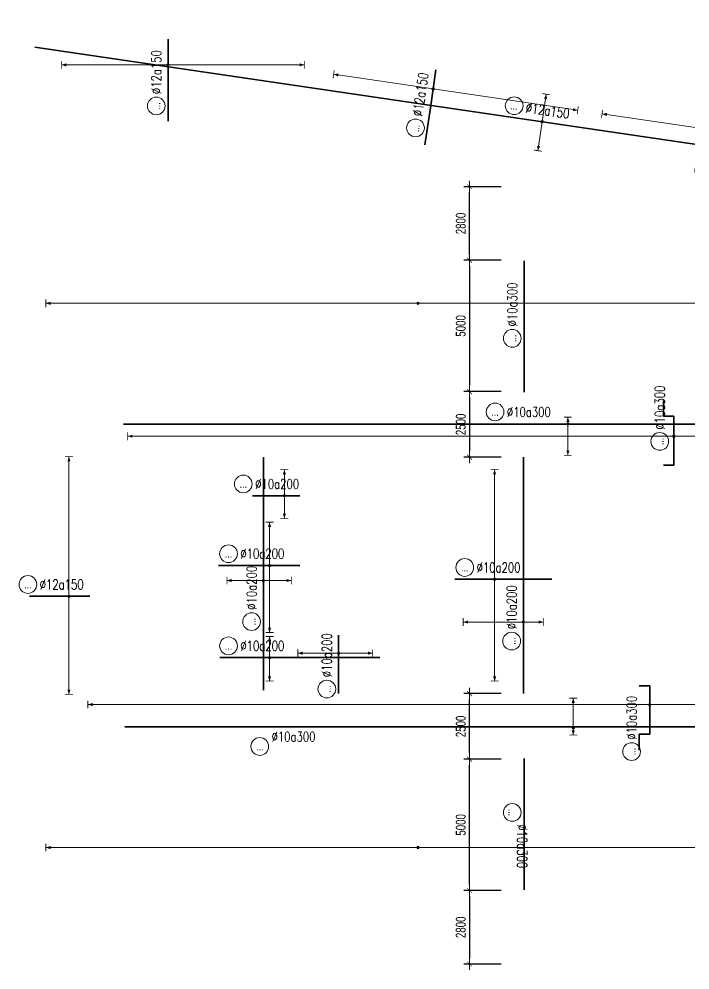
# Model space of a CAD drawing. Header units: millimetres. Extents: x 139404 to 589785, y -24714 to 48110.
# Drawn here: x 139404 to 164964, y 8675 to 44886 of the extents above; entities that cross this region are included whole.
import ezdxf
from ezdxf.enums import TextEntityAlignment as Align

# ---------------------------------------------------------------- set-up
doc = ezdxf.new("R2010")
doc.units = ezdxf.units.MM
doc.layers.get('0').update_dxf_attribs({"lineweight": 20})
doc.layers.get('Defpoints').update_dxf_attribs({"color": 151, "lineweight": 9})
for name, color, linetype, lineweight in [('NDC_S_DIM', 1, 'Continuous', 15), ('NDC_S_REBAR', 4, 'Continuous', 35), ('NDC_S_VN TEXT', 7, 'Continuous', 20)]:
    doc.layers.add(name, color=color, linetype=linetype, lineweight=lineweight)
doc.styles.add('ARIAL', font='arial.ttf', dxfattribs={"width": 0.8})
doc.styles.add('NDC_DIM', font='', dxfattribs={"width": 0.75})
doc.styles.add('NDC_EN TXT', font='romans.shx', dxfattribs={"width": 0.8})
doc.styles.get('NDC_DIM').set_extended_font_data('Dotum')
doc.dimstyles.new('NDC_dim_150', dxfattribs={"dimscale": 150, "dimtxt": 2.5, "dimasz": 1.5, "dimexe": 1.5, "dimexo": 2.5, "dimgap": 1, "dimtad": 1, "dimdec": 0, "dimzin": 0, "dimdsep": 46, "dimtxsty": 'NDC_DIM', "dimblk": 'DIMMARK', "dimcen": 0.09, "dimdle": 1.2, "dimclrd": 1, "dimclre": 1, "dimclrt": 3, "dimadec": 0, "dimazin": 0, "dimtfac": 1, "dimtdec": 0, "dimtix": 1, "dimtofl": 0, "dimtmove": 0, "dimatfit": 3, "dimfxl": 8, "dimfxlon": 1, "dimtolj": 1, "dimtzin": 0, "dimarcsym": 0})

# ---------------------------------------------------------------- blocks, each defined once
blk = doc.blocks.new('*U35')
h = blk.add_hatch(color=6)
edge = h.paths.add_edge_path()
edge.add_arc((4.81, 0), 0.3, 0, 360)
at = {"layer": 'NDC_S_DIM', "color": 8}
for q in [(4.81, 35.47), (4.81, -24.86)]:
    blk.add_line((4.81, 0), q, dxfattribs=at)
for points in [[(3.81, 35.47, 0.2, 0.2, 0), (5.81, 35.47, 0, 0, 0)], [(3.81, -24.86, 0.2, 0.2, 0), (5.81, -24.86, 0, 0, 0)]]:
    blk.add_lwpolyline(points, format="xyseb", dxfattribs=at)
at = {"layer": 'NDC_S_DIM'}
blk.add_circle((-5.62, 3), 2.25, dxfattribs=at)
at = {"layer": 'NDC_S_DIM', "color": 6}
blk.add_circle((4.81, 0), 0.3, dxfattribs=at)
at = {"layer": 'NDC_S_DIM', "color": 8}
for points in [[(4.41, 34.27), (4.81, 35.47), (5.21, 34.27)], [(4.41, -23.66), (4.81, -24.86), (5.21, -23.66)]]:
    blk.add_solid(points, dxfattribs=at)
at = {"layer": 'NDC_S_REBAR'}
for p, q in [((0, 0), (-5.23, 0)), ((-5.23, 0), (-5.23, 0)), ((0, 0), (10.1, 0)), ((10.1, 0), (10.1, 0)), ((10.1, 0), (10.1, 0)), ((-5.23, 0), (-5.23, 0))]:
    blk.add_line(p, q, dxfattribs=at)
at = {"layer": 'NDC_S_VN TEXT', "style": 'ARIAL', "width": 0.8}
blk.add_attdef('KHT', text='', height=2, dxfattribs=at).set_placement((-5.62, 3), align=Align.MIDDLE_CENTER)
at = {"layer": 'NDC_S_VN TEXT', "color": 3, "style": 'NDC_EN TXT', "width": 0.75}
blk.add_attdef('DKT', (-2.62, 1.75), '', height=2.5, dxfattribs=at)
blk = doc.blocks.new('*U27')
h = blk.add_hatch(color=6)
edge = h.paths.add_edge_path()
edge.add_arc((4.81, 0), 0.3, 0, 360)
at = {"layer": 'NDC_S_DIM', "color": 8}
for q in [(4.81, 27.06), (4.81, -34.6)]:
    blk.add_line((4.81, 0), q, dxfattribs=at)
for points in [[(3.81, 27.06, 0.2, 0.2, 0), (5.81, 27.06, 0, 0, 0)], [(3.81, -34.6, 0.2, 0.2, 0), (5.81, -34.6, 0, 0, 0)]]:
    blk.add_lwpolyline(points, format="xyseb", dxfattribs=at)
at = {"layer": 'NDC_S_DIM'}
blk.add_circle((-5.62, 3), 2.25, dxfattribs=at)
at = {"layer": 'NDC_S_DIM', "color": 6}
blk.add_circle((4.81, 0), 0.3, dxfattribs=at)
at = {"layer": 'NDC_S_DIM', "color": 8}
for points in [[(4.41, 25.86), (4.81, 27.06), (5.21, 25.86)], [(4.41, -33.4), (4.81, -34.6), (5.21, -33.4)]]:
    blk.add_solid(points, dxfattribs=at)
at = {"layer": 'NDC_S_REBAR'}
for p, q in [((0, 0), (-9.49, 0)), ((-9.49, 0), (-9.49, 0)), ((0, 0), (11.34, 0)), ((11.34, 0), (11.34, 0)), ((11.34, 0), (11.34, 0)), ((-9.49, 0), (-9.49, 0))]:
    blk.add_line(p, q, dxfattribs=at)
at = {"layer": 'NDC_S_VN TEXT', "style": 'ARIAL', "width": 0.8}
blk.add_attdef('KHT', text='', height=2, dxfattribs=at).set_placement((-5.62, 3), align=Align.MIDDLE_CENTER)
at = {"layer": 'NDC_S_VN TEXT', "color": 3, "style": 'NDC_EN TXT', "width": 0.75}
blk.add_attdef('DKT', (-2.62, 1.75), '', height=2.5, dxfattribs=at)
blk = doc.blocks.new('*U26')
h = blk.add_hatch(color=6)
edge = h.paths.add_edge_path()
edge.add_arc((4.81, 0), 0.3, 0, 360)
at = {"layer": 'NDC_S_DIM', "color": 8}
for q in [(4.81, 25.55), (4.81, -37.11)]:
    blk.add_line((4.81, 0), q, dxfattribs=at)
for points in [[(3.81, 25.55, 0.2, 0.2, 0), (5.81, 25.55, 0, 0, 0)], [(3.81, -37.11, 0.2, 0.2, 0), (5.81, -37.11, 0, 0, 0)]]:
    blk.add_lwpolyline(points, format="xyseb", dxfattribs=at)
at = {"layer": 'NDC_S_DIM'}
blk.add_circle((-5.62, 3), 2.25, dxfattribs=at)
at = {"layer": 'NDC_S_DIM', "color": 6}
blk.add_circle((4.81, 0), 0.3, dxfattribs=at)
at = {"layer": 'NDC_S_DIM', "color": 8}
for points in [[(4.41, 24.35), (4.81, 25.55), (5.21, 24.35)], [(4.41, -35.91), (4.81, -37.11), (5.21, -35.91)]]:
    blk.add_solid(points, dxfattribs=at)
at = {"layer": 'NDC_S_REBAR'}
for p, q in [((0, 0), (-9.49, 0)), ((-9.49, 0), (-9.49, 0)), ((0, 0), (9.72, 0)), ((9.72, 0), (9.72, 0)), ((9.72, 0), (9.72, 0)), ((-9.49, 0), (-9.49, 0))]:
    blk.add_line(p, q, dxfattribs=at)
at = {"layer": 'NDC_S_VN TEXT', "style": 'ARIAL', "width": 0.8}
blk.add_attdef('KHT', text='', height=2, dxfattribs=at).set_placement((-5.62, 3), align=Align.MIDDLE_CENTER)
at = {"layer": 'NDC_S_VN TEXT', "color": 3, "style": 'NDC_EN TXT', "width": 0.75}
blk.add_attdef('DKT', (-2.62, 1.75), '', height=2.5, dxfattribs=at)
blk = doc.blocks.new('*U25')
h = blk.add_hatch(color=6)
edge = h.paths.add_edge_path()
edge.add_arc((4.81, 0), 0.3, 0, 360)
at = {"layer": 'NDC_S_DIM', "color": 8}
for q in [(4.81, 30.64), (4.81, -86.1)]:
    blk.add_line((4.81, 0), q, dxfattribs=at)
for points in [[(3.81, 30.64, 0.2, 0.2, 0), (5.81, 30.64, 0, 0, 0)], [(3.81, -86.1, 0.2, 0.2, 0), (5.81, -86.1, 0, 0, 0)]]:
    blk.add_lwpolyline(points, format="xyseb", dxfattribs=at)
at = {"layer": 'NDC_S_DIM'}
blk.add_circle((-5.62, 3), 2.25, dxfattribs=at)
at = {"layer": 'NDC_S_DIM', "color": 6}
blk.add_circle((4.81, 0), 0.3, dxfattribs=at)
at = {"layer": 'NDC_S_DIM', "color": 8}
for points in [[(4.41, 29.44), (4.81, 30.64), (5.21, 29.44)], [(4.41, -84.9), (4.81, -86.1), (5.21, -84.9)]]:
    blk.add_solid(points, dxfattribs=at)
at = {"layer": 'NDC_S_REBAR'}
for p, q in [((0, 0), (-9.49, 0)), ((-9.49, 0), (-9.49, 0)), ((0, 0), (9.72, 0)), ((9.72, 0), (9.72, 0)), ((9.72, 0), (9.72, 0)), ((-9.49, 0), (-9.49, 0))]:
    blk.add_line(p, q, dxfattribs=at)
at = {"layer": 'NDC_S_VN TEXT', "style": 'ARIAL', "width": 0.8}
blk.add_attdef('KHT', text='', height=2, dxfattribs=at).set_placement((-5.62, 3), align=Align.MIDDLE_CENTER)
at = {"layer": 'NDC_S_VN TEXT', "color": 3, "style": 'NDC_EN TXT', "width": 0.75}
blk.add_attdef('DKT', (-2.62, 1.75), '', height=2.5, dxfattribs=at)
blk = doc.blocks.new('*U24')
h = blk.add_hatch(color=6)
edge = h.paths.add_edge_path()
edge.add_arc((-75.12, 0), 0.3, 0, 360)
at = {"layer": 'NDC_S_DIM', "color": 8}
for q in [(-75.12, 7.08), (-75.12, -7.42)]:
    blk.add_line((-75.12, 0), q, dxfattribs=at)
for points in [[(-76.12, 7.08, 0.2, 0.2, 0), (-74.12, 7.08, 0, 0, 0)], [(-76.12, -7.42, 0.2, 0.2, 0), (-74.12, -7.42, 0, 0, 0)]]:
    blk.add_lwpolyline(points, format="xyseb", dxfattribs=at)
at = {"layer": 'NDC_S_DIM'}
blk.add_circle((-82.75, 3), 2.25, dxfattribs=at)
at = {"layer": 'NDC_S_DIM', "color": 6}
blk.add_circle((-75.12, 0), 0.3, dxfattribs=at)
at = {"layer": 'NDC_S_DIM', "color": 8}
for points in [[(-75.52, 5.88), (-75.12, 7.08), (-74.72, 5.88)], [(-75.52, -6.22), (-75.12, -7.42), (-74.72, -6.22)]]:
    blk.add_solid(points, dxfattribs=at)
at = {"layer": 'NDC_S_REBAR'}
for p, q in [((0, 0), (-205.34, 0)), ((-205.34, 0), (-205.34, 0)), ((0, 0), (57.41, 0)), ((57.41, 0), (57.41, 0)), ((57.41, 0), (57.41, 0)), ((-205.34, 0), (-205.34, 0))]:
    blk.add_line(p, q, dxfattribs=at)
at = {"layer": 'NDC_S_VN TEXT', "style": 'ARIAL', "width": 0.8}
blk.add_attdef('KHT', text='', height=2, dxfattribs=at).set_placement((-82.75, 3), align=Align.MIDDLE_CENTER)
at = {"layer": 'NDC_S_VN TEXT', "color": 3, "style": 'NDC_EN TXT', "width": 0.75}
blk.add_attdef('DKT', (-79.75, 1.75), '', height=2.5, dxfattribs=at)
blk = doc.blocks.new('*U941')
h = blk.add_hatch(color=6)
edge = h.paths.add_edge_path()
edge.add_arc((3.26, 0), 0.3, 0, 360)
at = {"layer": 'NDC_S_DIM', "color": 8}
for q in [(3.26, 142.72), (3.26, -112.28)]:
    blk.add_line((3.26, 0), q, dxfattribs=at)
for points in [[(2.26, 142.72, 0.2, 0.2, 0), (4.26, 142.72, 0, 0, 0)], [(2.26, -112.28, 0.2, 0.2, 0), (4.26, -112.28, 0, 0, 0)]]:
    blk.add_lwpolyline(points, format="xyseb", dxfattribs=at)
at = {"layer": 'NDC_S_DIM'}
blk.add_circle((-8.68, 4.62), 2.25, dxfattribs=at)
at = {"layer": 'NDC_S_DIM', "color": 6}
blk.add_circle((3.26, 0), 0.3, dxfattribs=at)
at = {"layer": 'NDC_S_DIM', "color": 8}
for points in [[(2.86, 141.52), (3.26, 142.72), (3.66, 141.52)], [(2.86, -111.08), (3.26, -112.28), (3.66, -111.08)]]:
    blk.add_solid(points, dxfattribs=at)
at = {"layer": 'NDC_S_REBAR'}
for p, q in [((-4.29, 2.67), (-8.29, 2.67)), ((-4.29, 0), (-4.29, 2.67)), ((8.05, 0), (8.05, 2.67)), ((8.05, 2.67), (8.05, 2.67)), ((0, 0), (-4.29, 0)), ((0, 0), (8.05, 0))]:
    blk.add_line(p, q, dxfattribs=at)
at = {"layer": 'NDC_S_VN TEXT', "style": 'ARIAL', "width": 0.8}
blk.add_attdef('KHT', text='', height=2, dxfattribs=at).set_placement((-8.68, 4.62), align=Align.MIDDLE_CENTER)
at = {"layer": 'NDC_S_VN TEXT', "color": 3, "style": 'NDC_EN TXT', "width": 0.75}
blk.add_attdef('DKT', (-5.68, 3.37), '', height=2.5, dxfattribs=at)
blk = doc.blocks.new('*U942')
h = blk.add_hatch(color=6)
edge = h.paths.add_edge_path()
edge.add_arc((4.81, 0), 0.3, 0, 360)
at = {"layer": 'NDC_S_DIM', "color": 8}
for q in [(4.81, 138.7), (4.81, -106.17)]:
    blk.add_line((4.81, 0), q, dxfattribs=at)
for points in [[(3.81, 138.7, 0.2, 0.2, 0), (5.81, 138.7, 0, 0, 0)], [(3.81, -106.17, 0.2, 0.2, 0), (5.81, -106.17, 0, 0, 0)]]:
    blk.add_lwpolyline(points, format="xyseb", dxfattribs=at)
at = {"layer": 'NDC_S_DIM'}
blk.add_circle((3.49, 3.58), 2.25, dxfattribs=at)
at = {"layer": 'NDC_S_DIM', "color": 6}
blk.add_circle((4.81, 0), 0.3, dxfattribs=at)
at = {"layer": 'NDC_S_DIM', "color": 8}
for points in [[(4.41, 137.5), (4.81, 138.7), (5.21, 137.5)], [(4.41, -104.97), (4.81, -106.17), (5.21, -104.97)]]:
    blk.add_solid(points, dxfattribs=at)
at = {"layer": 'NDC_S_REBAR'}
for p, q in [((-2.52, 0), (-2.52, 2.67)), ((-2.52, 2.67), (-2.52, 2.67)), ((9.88, 0), (9.88, 2.67)), ((9.88, 2.67), (13.88, 2.67)), ((0, 0), (-2.52, 0)), ((0, 0), (9.88, 0))]:
    blk.add_line(p, q, dxfattribs=at)
at = {"layer": 'NDC_S_VN TEXT', "style": 'ARIAL', "width": 0.8}
blk.add_attdef('KHT', text='', height=2, dxfattribs=at).set_placement((3.49, 3.58), align=Align.MIDDLE_CENTER)
at = {"layer": 'NDC_S_VN TEXT', "color": 3, "style": 'NDC_EN TXT', "width": 0.75}
blk.add_attdef('DKT', (6.49, 2.33), '', height=2.5, dxfattribs=at)
blk = doc.blocks.new('*U927')
h = blk.add_hatch(color=6)
edge = h.paths.add_edge_path()
edge.add_arc((1.97, 0), 0.3, 0, 360)
at = {"layer": 'NDC_S_DIM', "color": 8}
for q in [(1.97, 27.83), (1.97, -25.84)]:
    blk.add_line((1.97, 0), q, dxfattribs=at)
for points in [[(0.97, 27.83, 0.2, 0.2, 0), (2.97, 27.83, 0, 0, 0)], [(0.97, -25.84, 0.2, 0.2, 0), (2.97, -25.84, 0, 0, 0)]]:
    blk.add_lwpolyline(points, format="xyseb", dxfattribs=at)
at = {"layer": 'NDC_S_DIM'}
blk.add_circle((-5.62, 3), 2.25, dxfattribs=at)
at = {"layer": 'NDC_S_DIM', "color": 6}
blk.add_circle((1.97, 0), 0.3, dxfattribs=at)
at = {"layer": 'NDC_S_DIM', "color": 8}
for points in [[(1.57, 26.63), (1.97, 27.83), (2.37, 26.63)], [(1.57, -24.64), (1.97, -25.84), (2.37, -24.64)]]:
    blk.add_solid(points, dxfattribs=at)
at = {"layer": 'NDC_S_REBAR'}
for p, q in [((0, 0), (-8.18, 0)), ((-8.18, 0), (-8.18, 0)), ((0, 0), (16.48, 0)), ((16.48, 0), (16.48, 0)), ((16.48, 0), (16.48, 0)), ((-8.18, 0), (-8.18, 0))]:
    blk.add_line(p, q, dxfattribs=at)
at = {"layer": 'NDC_S_VN TEXT', "style": 'ARIAL', "width": 0.8}
blk.add_attdef('KHT', text='', height=2, dxfattribs=at).set_placement((-5.62, 3), align=Align.MIDDLE_CENTER)
at = {"layer": 'NDC_S_VN TEXT', "color": 3, "style": 'NDC_EN TXT', "width": 0.75}
blk.add_attdef('DKT', (-2.62, 1.75), '', height=2.5, dxfattribs=at)
blk = doc.blocks.new('*U933')
h = blk.add_hatch(color=6)
edge = h.paths.add_edge_path()
edge.add_arc((4.81, 0), 0.3, 0, 360)
at = {"layer": 'NDC_S_DIM', "color": 8}
for q in [(4.81, 5.38), (4.81, -5.95)]:
    blk.add_line((4.81, 0), q, dxfattribs=at)
for points in [[(3.81, 5.38, 0.2, 0.2, 0), (5.81, 5.38, 0, 0, 0)], [(3.81, -5.95, 0.2, 0.2, 0), (5.81, -5.95, 0, 0, 0)]]:
    blk.add_lwpolyline(points, format="xyseb", dxfattribs=at)
at = {"layer": 'NDC_S_DIM'}
blk.add_circle((-5.62, 3), 2.25, dxfattribs=at)
at = {"layer": 'NDC_S_DIM', "color": 6}
blk.add_circle((4.81, 0), 0.3, dxfattribs=at)
at = {"layer": 'NDC_S_DIM', "color": 8}
for points in [[(4.41, 4.18), (4.81, 5.38), (5.21, 4.18)], [(4.41, -4.75), (4.81, -5.95), (5.21, -4.75)]]:
    blk.add_solid(points, dxfattribs=at)
at = {"layer": 'NDC_S_REBAR'}
for p, q in [((0, 0), (-7.85, 0)), ((-7.85, 0), (-7.85, 0)), ((0, 0), (32.82, 0)), ((32.82, 0), (32.82, 0)), ((32.82, 0), (32.82, 0)), ((-7.85, 0), (-7.85, 0))]:
    blk.add_line(p, q, dxfattribs=at)
at = {"layer": 'NDC_S_VN TEXT', "style": 'ARIAL', "width": 0.8}
blk.add_attdef('KHT', text='', height=2, dxfattribs=at).set_placement((-5.62, 3), align=Align.MIDDLE_CENTER)
at = {"layer": 'NDC_S_VN TEXT', "color": 3, "style": 'NDC_EN TXT', "width": 0.75}
blk.add_attdef('DKT', (-2.62, 1.75), '', height=2.5, dxfattribs=at)
blk = doc.blocks.new('*U934')
h = blk.add_hatch(color=6)
edge = h.paths.add_edge_path()
edge.add_arc((4.81, 0), 0.3, 0, 360)
at = {"layer": 'NDC_S_DIM', "color": 8}
for q in [(4.81, 10.99), (4.81, -17.01)]:
    blk.add_line((4.81, 0), q, dxfattribs=at)
for points in [[(3.81, 10.99, 0.2, 0.2, 0), (5.81, 10.99, 0, 0, 0)], [(3.81, -17.01, 0.2, 0.2, 0), (5.81, -17.01, 0, 0, 0)]]:
    blk.add_lwpolyline(points, format="xyseb", dxfattribs=at)
at = {"layer": 'NDC_S_DIM'}
blk.add_circle((-5.62, 3), 2.25, dxfattribs=at)
at = {"layer": 'NDC_S_DIM', "color": 6}
blk.add_circle((4.81, 0), 0.3, dxfattribs=at)
at = {"layer": 'NDC_S_DIM', "color": 8}
for points in [[(4.41, 9.79), (4.81, 10.99), (5.21, 9.79)], [(4.41, -15.81), (4.81, -17.01), (5.21, -15.81)]]:
    blk.add_solid(points, dxfattribs=at)
at = {"layer": 'NDC_S_REBAR'}
for p, q in [((0, 0), (-8.18, 0)), ((-8.18, 0), (-8.18, 0)), ((0, 0), (12.48, 0)), ((12.48, 0), (12.48, 0)), ((12.48, 0), (12.48, 0)), ((-8.18, 0), (-8.18, 0))]:
    blk.add_line(p, q, dxfattribs=at)
at = {"layer": 'NDC_S_VN TEXT', "style": 'ARIAL', "width": 0.8}
blk.add_attdef('KHT', text='', height=2, dxfattribs=at).set_placement((-5.62, 3), align=Align.MIDDLE_CENTER)
at = {"layer": 'NDC_S_VN TEXT', "color": 3, "style": 'NDC_EN TXT', "width": 0.75}
blk.add_attdef('DKT', (-2.62, 1.75), '', height=2.5, dxfattribs=at)
blk = doc.blocks.new('*U935')
h = blk.add_hatch(color=6)
edge = h.paths.add_edge_path()
edge.add_arc((4.81, 0), 0.3, 0, 360)
at = {"layer": 'NDC_S_DIM', "color": 8}
for q in [(4.81, 6.63), (4.81, -5.71)]:
    blk.add_line((4.81, 0), q, dxfattribs=at)
for points in [[(3.81, 6.63, 0.2, 0.2, 0), (5.81, 6.63, 0, 0, 0)], [(3.81, -5.71, 0.2, 0.2, 0), (5.81, -5.71, 0, 0, 0)]]:
    blk.add_lwpolyline(points, format="xyseb", dxfattribs=at)
at = {"layer": 'NDC_S_DIM'}
blk.add_circle((-5.62, 3), 2.25, dxfattribs=at)
at = {"layer": 'NDC_S_DIM', "color": 6}
blk.add_circle((4.81, 0), 0.3, dxfattribs=at)
at = {"layer": 'NDC_S_DIM', "color": 8}
for points in [[(4.41, 5.43), (4.81, 6.63), (5.21, 5.43)], [(4.41, -4.51), (4.81, -5.71), (5.21, -4.51)]]:
    blk.add_solid(points, dxfattribs=at)
at = {"layer": 'NDC_S_REBAR'}
for p, q in [((0, 0), (-3.28, 0)), ((-3.28, 0), (-3.28, 0)), ((0, 0), (8.72, 0)), ((8.72, 0), (8.72, 0)), ((8.72, 0), (8.72, 0)), ((-3.28, 0), (-3.28, 0))]:
    blk.add_line(p, q, dxfattribs=at)
at = {"layer": 'NDC_S_VN TEXT', "style": 'ARIAL', "width": 0.8}
blk.add_attdef('KHT', text='', height=2, dxfattribs=at).set_placement((-5.62, 3), align=Align.MIDDLE_CENTER)
at = {"layer": 'NDC_S_VN TEXT', "color": 3, "style": 'NDC_EN TXT', "width": 0.75}
blk.add_attdef('DKT', (-2.62, 1.75), '', height=2.5, dxfattribs=at)
blk = doc.blocks.new('*U928')
h = blk.add_hatch(color=6)
edge = h.paths.add_edge_path()
edge.add_arc((-0.79, 0), 0.3, 0, 360)
at = {"layer": 'NDC_S_DIM', "color": 8}
for q in [(-0.79, 15.31), (-0.79, -5.02)]:
    blk.add_line((-0.79, 0), q, dxfattribs=at)
for points in [[(-1.79, 15.31, 0.2, 0.2, 0), (0.21, 15.31, 0, 0, 0)], [(-1.79, -5.02, 0.2, 0.2, 0), (0.21, -5.02, 0, 0, 0)]]:
    blk.add_lwpolyline(points, format="xyseb", dxfattribs=at)
at = {"layer": 'NDC_S_DIM'}
blk.add_circle((-5.62, 3), 2.25, dxfattribs=at)
at = {"layer": 'NDC_S_DIM', "color": 6}
blk.add_circle((-0.79, 0), 0.3, dxfattribs=at)
at = {"layer": 'NDC_S_DIM', "color": 8}
for points in [[(-1.19, 14.11), (-0.79, 15.31), (-0.39, 14.11)], [(-1.19, -3.82), (-0.79, -5.02), (-0.39, -3.82)]]:
    blk.add_solid(points, dxfattribs=at)
at = {"layer": 'NDC_S_REBAR'}
for p, q in [((0, 0), (-18.94, 0)), ((-18.94, 0), (-18.94, 0)), ((0, 0), (41.06, 0)), ((41.06, 0), (41.06, 0)), ((41.06, 0), (41.06, 0)), ((-18.94, 0), (-18.94, 0))]:
    blk.add_line(p, q, dxfattribs=at)
at = {"layer": 'NDC_S_VN TEXT', "style": 'ARIAL', "width": 0.8}
blk.add_attdef('KHT', text='', height=2, dxfattribs=at).set_placement((-5.62, 3), align=Align.MIDDLE_CENTER)
at = {"layer": 'NDC_S_VN TEXT', "color": 3, "style": 'NDC_EN TXT', "width": 0.75}
blk.add_attdef('DKT', (-2.62, 1.75), '', height=2.5, dxfattribs=at)
blk = doc.blocks.new('*U916')
h = blk.add_hatch(color=6)
edge = h.paths.add_edge_path()
edge.add_arc((4.81, 0), 0.3, 0, 360)
at = {"layer": 'NDC_S_DIM', "color": 8}
for q in [(4.81, 9.26), (4.81, -7.07)]:
    blk.add_line((4.81, 0), q, dxfattribs=at)
for points in [[(3.81, 9.26, 0.2, 0.2, 0), (5.81, 9.26, 0, 0, 0)], [(3.81, -7.07, 0.2, 0.2, 0), (5.81, -7.07, 0, 0, 0)]]:
    blk.add_lwpolyline(points, format="xyseb", dxfattribs=at)
at = {"layer": 'NDC_S_DIM'}
blk.add_circle((-5.62, 3), 2.25, dxfattribs=at)
at = {"layer": 'NDC_S_DIM', "color": 6}
blk.add_circle((4.81, 0), 0.3, dxfattribs=at)
at = {"layer": 'NDC_S_DIM', "color": 8}
for points in [[(4.41, 8.06), (4.81, 9.26), (5.21, 8.06)], [(4.41, -5.87), (4.81, -7.07), (5.21, -5.87)]]:
    blk.add_solid(points, dxfattribs=at)
at = {"layer": 'NDC_S_REBAR'}
for p, q in [((0, 0), (-23.03, 0)), ((-23.03, 0), (-23.03, 0)), ((0, 0), (36.12, 0)), ((36.12, 0), (36.12, 0)), ((36.12, 0), (36.12, 0)), ((-23.03, 0), (-23.03, 0))]:
    blk.add_line(p, q, dxfattribs=at)
at = {"layer": 'NDC_S_VN TEXT', "style": 'ARIAL', "width": 0.8}
blk.add_attdef('KHT', text='', height=2, dxfattribs=at).set_placement((-5.62, 3), align=Align.MIDDLE_CENTER)
at = {"layer": 'NDC_S_VN TEXT', "color": 3, "style": 'NDC_EN TXT', "width": 0.75}
blk.add_attdef('DKT', (-2.62, 1.75), '', height=2.5, dxfattribs=at)
blk = doc.blocks.new('*U917')
h = blk.add_hatch(color=6)
edge = h.paths.add_edge_path()
edge.add_arc((3.48, 0), 0.3, 0, 360)
at = {"layer": 'NDC_S_DIM', "color": 8}
for q in [(3.48, 10.37), (3.48, -8.63)]:
    blk.add_line((3.48, 0), q, dxfattribs=at)
for points in [[(2.48, 10.37, 0.2, 0.2, 0), (4.48, 10.37, 0, 0, 0)], [(2.48, -8.63, 0.2, 0.2, 0), (4.48, -8.63, 0, 0, 0)]]:
    blk.add_lwpolyline(points, format="xyseb", dxfattribs=at)
at = {"layer": 'NDC_S_DIM'}
blk.add_circle((-5.62, 3), 2.25, dxfattribs=at)
at = {"layer": 'NDC_S_DIM', "color": 6}
blk.add_circle((3.48, 0), 0.3, dxfattribs=at)
at = {"layer": 'NDC_S_DIM', "color": 8}
for points in [[(3.08, 9.17), (3.48, 10.37), (3.88, 9.17)], [(3.08, -7.43), (3.48, -8.63), (3.88, -7.43)]]:
    blk.add_solid(points, dxfattribs=at)
at = {"layer": 'NDC_S_REBAR'}
for p, q in [((0, 0), (-6.77, 0)), ((-6.77, 0), (-6.77, 0)), ((0, 0), (8.03, 0)), ((8.03, 0), (8.03, 0)), ((8.03, 0), (8.03, 0)), ((-6.77, 0), (-6.77, 0))]:
    blk.add_line(p, q, dxfattribs=at)
at = {"layer": 'NDC_S_VN TEXT', "style": 'ARIAL', "width": 0.8}
blk.add_attdef('KHT', text='', height=2, dxfattribs=at).set_placement((-5.62, 3), align=Align.MIDDLE_CENTER)
at = {"layer": 'NDC_S_VN TEXT', "color": 3, "style": 'NDC_EN TXT', "width": 0.75}
blk.add_attdef('DKT', (-2.62, 1.75), '', height=2.5, dxfattribs=at)
blk = doc.blocks.new('*U925')
h = blk.add_hatch(color=6)
edge = h.paths.add_edge_path()
edge.add_arc((-3.32, 26.95), 0.3, 0, 360)
at = {"layer": 'NDC_S_DIM', "color": 8}
for q in [(-3.32, 121.46), (-3.32, -154.87)]:
    blk.add_line((-3.32, 26.95), q, dxfattribs=at)
for points in [[(-4.32, 121.46, 0.2, 0.2, 0), (-2.32, 121.46, 0, 0, 0)], [(-4.32, -154.87, 0.2, 0.2, 0), (-2.32, -154.87, 0, 0, 0)]]:
    blk.add_lwpolyline(points, format="xyseb", dxfattribs=at)
at = {"layer": 'NDC_S_DIM', "color": 6}
blk.add_circle((-3.32, 26.95), 0.3, dxfattribs=at)
at = {"layer": 'NDC_S_DIM'}
blk.add_circle((-12.22, 3), 2.25, dxfattribs=at)
at = {"layer": 'NDC_S_DIM', "color": 8}
for points in [[(-3.72, 120.26), (-3.32, 121.46), (-2.92, 120.26)], [(-3.72, -153.67), (-3.32, -154.87), (-2.92, -153.67)]]:
    blk.add_solid(points, dxfattribs=at)
at = {"layer": 'NDC_S_REBAR'}
for p, q in [((0, 0), (-25.89, 0)), ((-25.89, 0), (-25.89, 0)), ((0, 0), (7.45, 0)), ((7.45, 0), (7.45, 0)), ((7.45, 0), (7.45, 0)), ((-25.89, 0), (-25.89, 0))]:
    blk.add_line(p, q, dxfattribs=at)
at = {"layer": 'NDC_S_VN TEXT', "style": 'ARIAL', "width": 0.8}
blk.add_attdef('KHT', text='', height=2, dxfattribs=at).set_placement((-12.22, 3), align=Align.MIDDLE_CENTER)
at = {"layer": 'NDC_S_VN TEXT', "color": 3, "style": 'NDC_EN TXT', "width": 0.75}
blk.add_attdef('DKT', (-9.22, 1.75), '', height=2.5, dxfattribs=at)
blk = doc.blocks.new('DIMMARK')
at = {"layer": 'NDC_S_DIM', "color": 1}
blk.add_line((-1.5, 0), (1, 0), dxfattribs=at)
at = {"layer": 'NDC_S_DIM', "color": 2, "const_width": 0.1}
blk.add_lwpolyline([(-0.42, -0.42), (0.42, 0.42)], dxfattribs=at)
blk = doc.blocks.new('*D945')
at = {"layer": 'Defpoints', "color": 0, "ltscale": 100, "transparency": 16777216}
for p in [(156570, 38500), (162614, 38500), (162614, 35700)]:
    blk.add_point(p, dxfattribs=at)
at = {"layer": 'NDC_S_DIM', "color": 1, "lineweight": -2, "ltscale": 100, "transparency": 16777216}
for p, q in [((157770, 38500), (156345, 38500)), ((156570, 35925), (156570, 38275)), ((157770, 35700), (156345, 35700))]:
    blk.add_line(p, q, dxfattribs=at)
at = {"layer": 'NDC_S_DIM', "color": 1, "lineweight": -2, "ltscale": 100, "transparency": 16777216, "xscale": 225, "yscale": 225, "zscale": 225}
for p, rotation in [((156570, 38500), 90), ((156570, 35700), 270)]:
    blk.add_blockref('DIMMARK', p, dxfattribs=dict(at, rotation=rotation))
at = {"layer": 'NDC_S_DIM', "color": 3, "ltscale": 100, "transparency": 16777216, "insert": (156233, 37100), "char_height": 375, "attachment_point": 5, "rotation": 90, "style": 'NDC_DIM'}
blk.add_mtext('\\A1;2800', dxfattribs=at)
blk = doc.blocks.new('*D946')
at = {"layer": 'Defpoints', "color": 0, "ltscale": 100, "transparency": 16777216}
for p in [(162614, 35700), (156570, 30700), (162614, 30700)]:
    blk.add_point(p, dxfattribs=at)
at = {"layer": 'NDC_S_DIM', "color": 1, "lineweight": -2, "ltscale": 100, "transparency": 16777216}
for p, q in [((157770, 35700), (156345, 35700)), ((156570, 35475), (156570, 30925)), ((157770, 30700), (156345, 30700))]:
    blk.add_line(p, q, dxfattribs=at)
at = {"layer": 'NDC_S_DIM', "color": 1, "lineweight": -2, "ltscale": 100, "transparency": 16777216, "xscale": 225, "yscale": 225, "zscale": 225}
for p, rotation in [((156570, 35700), 90), ((156570, 30700), 270)]:
    blk.add_blockref('DIMMARK', p, dxfattribs=dict(at, rotation=rotation))
at = {"layer": 'NDC_S_DIM', "color": 3, "ltscale": 100, "transparency": 16777216, "insert": (156233, 33200), "char_height": 375, "attachment_point": 5, "rotation": 90, "style": 'NDC_DIM'}
blk.add_mtext('\\A1;5000', dxfattribs=at)
blk = doc.blocks.new('*D947')
at = {"layer": 'Defpoints', "color": 0, "ltscale": 100, "transparency": 16777216}
for p in [(162614, 30700), (156570, 28200), (162614, 28200)]:
    blk.add_point(p, dxfattribs=at)
at = {"layer": 'NDC_S_DIM', "color": 1, "lineweight": -2, "ltscale": 100, "transparency": 16777216}
for p, q in [((157770, 30700), (156345, 30700)), ((156570, 30475), (156570, 28425)), ((157770, 28200), (156345, 28200))]:
    blk.add_line(p, q, dxfattribs=at)
at = {"layer": 'NDC_S_DIM', "color": 1, "lineweight": -2, "ltscale": 100, "transparency": 16777216, "xscale": 225, "yscale": 225, "zscale": 225}
for p, rotation in [((156570, 30700), 90), ((156570, 28200), 270)]:
    blk.add_blockref('DIMMARK', p, dxfattribs=dict(at, rotation=rotation))
at = {"layer": 'NDC_S_DIM', "color": 3, "ltscale": 100, "transparency": 16777216, "insert": (156233, 29450), "char_height": 375, "attachment_point": 5, "rotation": 90, "style": 'NDC_DIM'}
blk.add_mtext('\\A1;2500', dxfattribs=at)
blk = doc.blocks.new('*U922')
h = blk.add_hatch(color=6)
edge = h.paths.add_edge_path()
edge.add_arc((-3.32, 26.95), 0.3, 0, 360)
at = {"layer": 'NDC_S_DIM', "color": 8}
for q in [(-3.32, 121.46), (-3.32, -154.87)]:
    blk.add_line((-3.32, 26.95), q, dxfattribs=at)
for points in [[(-4.32, 121.46, 0.2, 0.2, 0), (-2.32, 121.46, 0, 0, 0)], [(-4.32, -154.87, 0.2, 0.2, 0), (-2.32, -154.87, 0, 0, 0)]]:
    blk.add_lwpolyline(points, format="xyseb", dxfattribs=at)
at = {"layer": 'NDC_S_DIM', "color": 6}
blk.add_circle((-3.32, 26.95), 0.3, dxfattribs=at)
at = {"layer": 'NDC_S_DIM'}
blk.add_circle((-12.22, 3), 2.25, dxfattribs=at)
at = {"layer": 'NDC_S_DIM', "color": 8}
for points in [[(-3.72, 120.26), (-3.32, 121.46), (-2.92, 120.26)], [(-3.72, -153.67), (-3.32, -154.87), (-2.92, -153.67)]]:
    blk.add_solid(points, dxfattribs=at)
at = {"layer": 'NDC_S_REBAR'}
for p, q in [((0, 0), (-25.89, 0)), ((-25.89, 0), (-25.89, 0)), ((0, 0), (7.45, 0)), ((7.45, 0), (7.45, 0)), ((7.45, 0), (7.45, 0)), ((-25.89, 0), (-25.89, 0))]:
    blk.add_line(p, q, dxfattribs=at)
at = {"layer": 'NDC_S_VN TEXT', "style": 'ARIAL', "width": 0.8}
blk.add_attdef('KHT', text='', height=2, dxfattribs=at).set_placement((-12.22, 3), align=Align.MIDDLE_CENTER)
at = {"layer": 'NDC_S_VN TEXT', "color": 3, "style": 'NDC_EN TXT', "width": 0.75}
blk.add_attdef('DKT', (-9.22, 1.75), '', height=2.5, dxfattribs=at)
blk = doc.blocks.new('*D948')
at = {"layer": 'Defpoints', "color": 0, "ltscale": 100, "transparency": 16777216}
for p in [(162614, 11700), (156570, 8900), (162614, 8900)]:
    blk.add_point(p, dxfattribs=at)
at = {"layer": 'NDC_S_DIM', "color": 1, "lineweight": -2, "ltscale": 100, "transparency": 16777216}
for p, q in [((157770, 11700), (156345, 11700)), ((156570, 11475), (156570, 9125)), ((157770, 8900), (156345, 8900))]:
    blk.add_line(p, q, dxfattribs=at)
at = {"layer": 'NDC_S_DIM', "color": 1, "lineweight": -2, "ltscale": 100, "transparency": 16777216, "xscale": 225, "yscale": 225, "zscale": 225}
for p, rotation in [((156570, 11700), 90), ((156570, 8900), 270)]:
    blk.add_blockref('DIMMARK', p, dxfattribs=dict(at, rotation=rotation))
at = {"layer": 'NDC_S_DIM', "color": 3, "ltscale": 100, "transparency": 16777216, "insert": (156233, 10300), "char_height": 375, "attachment_point": 5, "rotation": 90, "style": 'NDC_DIM'}
blk.add_mtext('\\A1;2800', dxfattribs=at)
blk = doc.blocks.new('*D949')
at = {"layer": 'Defpoints', "color": 0, "ltscale": 100, "transparency": 16777216}
for p in [(156570, 16700), (162614, 16700), (162614, 11700)]:
    blk.add_point(p, dxfattribs=at)
at = {"layer": 'NDC_S_DIM', "color": 1, "lineweight": -2, "ltscale": 100, "transparency": 16777216}
for p, q in [((157770, 16700), (156345, 16700)), ((156570, 11925), (156570, 16475)), ((157770, 11700), (156345, 11700))]:
    blk.add_line(p, q, dxfattribs=at)
at = {"layer": 'NDC_S_DIM', "color": 1, "lineweight": -2, "ltscale": 100, "transparency": 16777216, "xscale": 225, "yscale": 225, "zscale": 225}
for p, rotation in [((156570, 16700), 90), ((156570, 11700), 270)]:
    blk.add_blockref('DIMMARK', p, dxfattribs=dict(at, rotation=rotation))
at = {"layer": 'NDC_S_DIM', "color": 3, "ltscale": 100, "transparency": 16777216, "insert": (156233, 14200), "char_height": 375, "attachment_point": 5, "rotation": 90, "style": 'NDC_DIM'}
blk.add_mtext('\\A1;5000', dxfattribs=at)
blk = doc.blocks.new('*D950')
at = {"layer": 'Defpoints', "color": 0, "ltscale": 100, "transparency": 16777216}
for p in [(156570, 19200), (162614, 19200), (162614, 16700)]:
    blk.add_point(p, dxfattribs=at)
at = {"layer": 'NDC_S_DIM', "color": 1, "lineweight": -2, "ltscale": 100, "transparency": 16777216}
for p, q in [((157770, 19200), (156345, 19200)), ((156570, 16925), (156570, 18975)), ((157770, 16700), (156345, 16700))]:
    blk.add_line(p, q, dxfattribs=at)
at = {"layer": 'NDC_S_DIM', "color": 1, "lineweight": -2, "ltscale": 100, "transparency": 16777216, "xscale": 225, "yscale": 225, "zscale": 225}
for p, rotation in [((156570, 19200), 90), ((156570, 16700), 270)]:
    blk.add_blockref('DIMMARK', p, dxfattribs=dict(at, rotation=rotation))
at = {"layer": 'NDC_S_DIM', "color": 3, "ltscale": 100, "transparency": 16777216, "insert": (156233, 17950), "char_height": 375, "attachment_point": 5, "rotation": 90, "style": 'NDC_DIM'}
blk.add_mtext('\\A1;2500', dxfattribs=at)
blk = doc.blocks.new('*U921')
h = blk.add_hatch(color=6)
edge = h.paths.add_edge_path()
edge.add_arc((97.31, 0), 0.3, 0, 360)
at = {"layer": 'NDC_S_DIM', "color": 8}
for q in [(97.31, 1.75), (97.31, -7.91)]:
    blk.add_line((97.31, 0), q, dxfattribs=at)
for points in [[(96.31, 1.75, 0.2, 0.2, 0), (98.31, 1.75, 0, 0, 0)], [(96.31, -7.91, 0.2, 0.2, 0), (98.31, -7.91, 0, 0, 0)]]:
    blk.add_lwpolyline(points, format="xyseb", dxfattribs=at)
at = {"layer": 'NDC_S_DIM'}
blk.add_circle((78.82, 3.07), 2.25, dxfattribs=at)
at = {"layer": 'NDC_S_DIM', "color": 6}
blk.add_circle((97.31, 0), 0.3, dxfattribs=at)
at = {"layer": 'NDC_S_DIM', "color": 8}
for points in [[(96.91, 0.55), (97.31, 1.75), (97.71, 0.55)], [(96.91, -6.71), (97.31, -7.91), (97.71, -6.71)]]:
    blk.add_solid(points, dxfattribs=at)
at = {"layer": 'NDC_S_REBAR'}
for p, q in [((0, 0), (-15.57, 0)), ((-15.57, 0), (-15.57, 0)), ((0, 0), (300.71, 0)), ((300.71, 0), (300.71, 0)), ((300.71, 0), (300.71, 0)), ((-15.57, 0), (-15.57, 0))]:
    blk.add_line(p, q, dxfattribs=at)
at = {"layer": 'NDC_S_VN TEXT', "style": 'ARIAL', "width": 0.8}
blk.add_attdef('KHT', text='', height=2, dxfattribs=at).set_placement((78.82, 3.07), align=Align.MIDDLE_CENTER)
at = {"layer": 'NDC_S_VN TEXT', "color": 3, "style": 'NDC_EN TXT', "width": 0.75}
blk.add_attdef('DKT', (81.82, 1.82), '', height=2.5, dxfattribs=at)
blk = doc.blocks.new('*U924')
h = blk.add_hatch(color=6)
edge = h.paths.add_edge_path()
edge.add_arc((103.53, 0.34), 0.3, 0, 360)
at = {"layer": 'NDC_S_DIM', "color": 8}
for q in [(103.53, 2.1), (103.53, -7.25)]:
    blk.add_line((103.53, 0.34), q, dxfattribs=at)
for points in [[(102.53, 2.1, 0.2, 0.2, 0), (104.53, 2.1, 0, 0, 0)], [(102.53, -7.25, 0.2, 0.2, 0), (104.53, -7.25, 0, 0, 0)]]:
    blk.add_lwpolyline(points, format="xyseb", dxfattribs=at)
at = {"layer": 'NDC_S_DIM'}
blk.add_circle((23.92, 5.02), 2.25, dxfattribs=at)
at = {"layer": 'NDC_S_DIM', "color": 6}
blk.add_circle((103.53, 0.34), 0.3, dxfattribs=at)
at = {"layer": 'NDC_S_DIM', "color": 8}
for points in [[(103.13, 0.9), (103.53, 2.1), (103.93, 0.9)], [(103.13, -6.05), (103.53, -7.25), (103.93, -6.05)]]:
    blk.add_solid(points, dxfattribs=at)
at = {"layer": 'NDC_S_REBAR'}
for p, q in [((0, 0), (-10.39, 0)), ((-10.39, 0), (-10.39, 0)), ((0, 0), (304.31, 0)), ((304.31, 0), (304.31, 0)), ((304.31, 0), (304.31, 0)), ((-10.39, 0), (-10.39, 0))]:
    blk.add_line(p, q, dxfattribs=at)
at = {"layer": 'NDC_S_VN TEXT', "style": 'ARIAL', "width": 0.8}
blk.add_attdef('KHT', text='', height=2, dxfattribs=at).set_placement((23.92, 5.02), align=Align.MIDDLE_CENTER)
at = {"layer": 'NDC_S_VN TEXT', "color": 3, "style": 'NDC_EN TXT', "width": 0.75}
blk.add_attdef('DKT', (26.92, 3.77), '', height=2.5, dxfattribs=at)

msp = doc.modelspace()

# ---------------------------------------------------------------- block references
at = {"layer": 'NDC_S_REBAR', "xscale": 150, "yscale": 150, "zscale": 150}
for name, p, rotation, values in [('*U24', (170481.1, 39329.8), 351.6170486199367, {'KHT': '...', 'DKT': '%%c12a150'}), ('*U27', (145084.4, 42418.4), 90, {'KHT': '...', 'DKT': '%%c12a150'}), ('*U26', (155075.9, 41507.6), 81.6170486199367, {'KHT': '...', 'DKT': '%%c12a150'}), ('*U25', (166055.8, 39889.5), 81.6170486199367, {'KHT': '...', 'DKT': '%%c12a150'}), ('*U925', (158644.5, 34559.7), 90, {'KHT': '...', 'DKT': '%%c10a300'}), ('*U942', (164349.2, 28277.8), 90, {'KHT': '...', 'DKT': '%%c10a300'}), ('*U916', (148714.1, 22782.3), 90, {'KHT': '...', 'DKT': '%%c10a200'}), ('*U928', (158621.3, 22041.5), 90, {'KHT': '...', 'DKT': '%%c10a200'}), ('*U917', (151580.5, 20215.9), 90, {'KHT': '...', 'DKT': '%%c10a200'}), ('*U941', (163433.3, 18293), 90, {'KHT': '...', 'DKT': '%%c10a300'})]:
    msp.add_blockref(name, p, dxfattribs=dict(at, rotation=rotation)).add_auto_attribs(values)
for name, p, values in [('*U921', (145715.4, 29462.2), {'KHT': '...', 'DKT': '%%c10a300'}), ('*U35', (140585.1, 22903.8), {'KHT': '...', 'DKT': '%%c12a150'}), ('*U935', (148791.4, 26731), {'KHT': '...', 'DKT': '%%c10a200'}), ('*U927', (157227.3, 23550.9), {'KHT': '...', 'DKT': '%%c10a200'}), ('*U934', (148227.3, 24076.5), {'KHT': '...', 'DKT': '%%c10a200'}), ('*U933', (148227.3, 20567.8), {'KHT': '...', 'DKT': '%%c10a200'})]:
    msp.add_blockref(name, p, dxfattribs=at).add_auto_attribs(values)
at = {"layer": 'NDC_S_REBAR'}
ref = msp.add_blockref('*U924', (144987.3, 17937.8), dxfattribs=dict(at, xscale=-150, yscale=150, zscale=150, rotation=180))
ref.add_attrib('KHT', '...', dxfattribs={"layer": 'NDC_S_VN TEXT', "height": 300, "style": 'ARIAL', "width": 0.8}).set_placement((148574.8, 17184.3), align=Align.MIDDLE_CENTER)
ref.add_attrib('DKT', '%%c10a300', (149024.8, 17371.8), dxfattribs={"layer": 'NDC_S_VN TEXT', "color": 3, "height": 375, "style": 'NDC_EN TXT', "width": 0.75})
ref = msp.add_blockref('*U922', (158644.5, 12840.3), dxfattribs=dict(at, xscale=-150, yscale=150, zscale=150, rotation=90))
ref.add_attrib('KHT', '...', dxfattribs={"layer": 'NDC_S_VN TEXT', "height": 300, "rotation": 270, "style": 'ARIAL', "width": 0.8}).set_placement((158194.5, 14673.5), align=Align.MIDDLE_CENTER)
ref.add_attrib('DKT', '%%c10a300', (158382, 14223.5), dxfattribs={"layer": 'NDC_S_VN TEXT', "color": 3, "height": 375, "rotation": 270, "style": 'NDC_EN TXT', "width": 0.75})

# ---------------------------------------------------------------- dimensions: what is measured, and where the dimension line sits
at = {"layer": 'NDC_S_DIM', "ltscale": 100}
for base, p1, p2, angle, picture, middle in [((156570.4293, 38500), (162614.1898, 35699.5416), (162614.1898, 38500), 90, '*D945', (156232.6748, 37099.7708)), ((156570.4, 30699.5), (162614.2, 35699.5), (162614.2, 30699.5), 90, '*D946', (156232.7, 33199.5)), ((156570.4293, 28200), (162614.1898, 30699.5416), (162614.1898, 28200), 90, '*D947', (156232.6748, 29449.7708)), ((156570.4293, 19200), (162614.1898, 16700.4584), (162614.1898, 19200), 270, '*D950', (156232.6748, 17950.2292)), ((156570.4, 16700.5), (162614.2, 11700.5), (162614.2, 16700.5), 270, '*D949', (156232.7, 14200.5)), ((156570.4293, 8900), (162614.1898, 11700.4584), (162614.1898, 8900), 270, '*D948', (156232.6748, 10300.2292))]:
    dim = msp.add_linear_dim(base=base, p1=p1, p2=p2, angle=angle, dimstyle='NDC_dim_150', dxfattribs=at)
    dim.commit()
    dim.dimension.update_dxf_attribs({"geometry": picture, "text_midpoint": middle})

doc.saveas('drawing.dxf')
